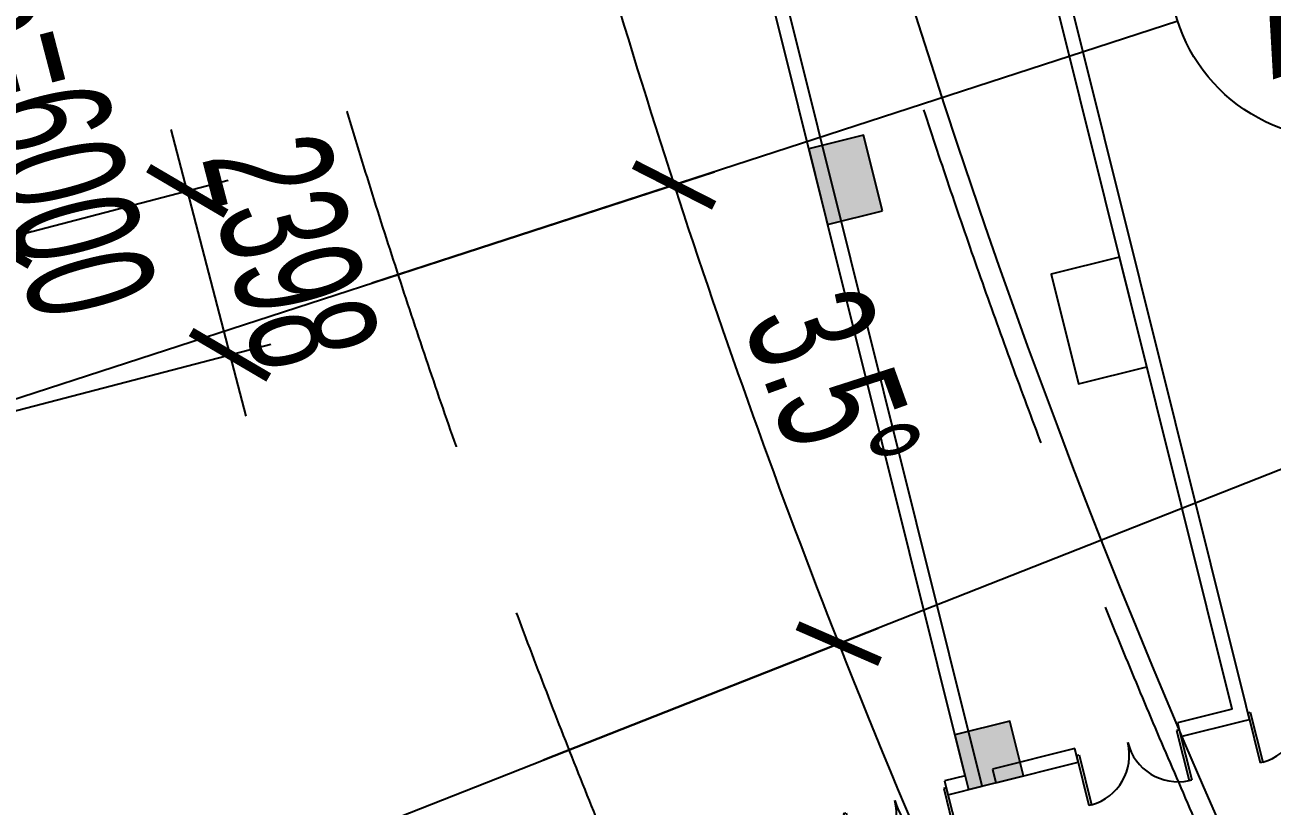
# Model space of a CAD drawing. Extents: x 1962160 to 37842216, y -162679 to 2997677.
# Drawn here: x 37496995 to 37514656, y 2713164 to 2724227 of the extents above; entities that cross this region are included whole.
import ezdxf
from ezdxf.enums import TextEntityAlignment as Align

# ---------------------------------------------------------------- set-up
doc = ezdxf.new("R2010")
doc.units = 0
doc.header["$LTSCALE"] = 1000
for name, pattern in [('CENTER', [2, 1.25, -0.25, 0.25, -0.25]), ('CENTER2', [28.575000000000003, 19.05, -3.175, 3.175, -3.175]), ('HIDDEN', [0.375, 0.25, -0.125])]:
    doc.linetypes.add(name, pattern=pattern)
doc.layers.get('0').update_dxf_attribs({"color": 8})
doc.layers.get('Defpoints').update_dxf_attribs({"color": 8})
for name, color, linetype in [('#幕墙线-平面', 8, 'Continuous'), ('#标注', 8, 'Continuous'), ('#虚线', 8, 'HIDDEN'), ('#轴线', 8, 'CENTER2'), ('1-WIN-1', 8, 'Continuous'), ('A-FLOR', 8, 'Continuous'), ('A-GRID', 8, 'CENTER'), ('A-HATH', 8, 'Continuous'), ('A-ROOF-DRAN', 8, 'Continuous'), ('A-STRS-HRAL', 8, 'Continuous'), ('COLUMN', 8, 'Continuous'), ('DIM', 8, 'Continuous'), ('PUB_HATCH', 8, 'Continuous'), ('周边建筑', 8, 'Continuous')]:
    doc.layers.add(name, color=color, linetype=linetype)
doc.layers.add('A-X-CHEK', color=8, linetype='Continuous', plot=False)
doc.styles.add('#文字', font='jrs.shx', dxfattribs={"width": 0.7, "bigfont": 'hztxt.shx'})
doc.styles.add('JHZX', font='jrs.shx', dxfattribs={"width": 0.6, "bigfont": 'jhz.shx'})
doc.dimstyles.new('JZBZ-600', dxfattribs={"dimscale": 600, "dimtxt": 3, "dimasz": 1.5, "dimexe": 1, "dimexo": 1, "dimgap": 0.5, "dimtad": 1, "dimdec": 0, "dimdsep": 46, "dimtxsty": 'JHZX', "dimblk1": 'ARCHTICK', "dimblk2": 'ARCHTICK', "dimsah": 1, "dimcen": 0, "dimclrd": 1, "dimclre": 1, "dimclrt": 2, "dimadec": 1, "dimazin": 2, "dimtfac": 1, "dimtdec": 0, "dimtix": 1, "dimtmove": 0, "dimatfit": 3, "dimfxl": 1, "dimtolj": 1, "dimlwd": -1, "dimlwe": -1, "dimarcsym": 1})

# ---------------------------------------------------------------- blocks, each defined once
blk = doc.blocks.new('排水沟区域')
at = {"layer": 'A-HATH'}
h = blk.add_hatch(dxfattribs=at)
h.set_pattern_fill('ANSI37', color=256, scale=100)
h.set_pattern_definition([(45, (0, 0), (-112.2532015133644, 112.2532015133644), []), (135, (0, 0), (-112.2532015133644, -112.2532015133644), [])])
edge = h.paths.add_edge_path()
edge.add_arc((35596526.94205736, 2883875.52556714), 6299.999999840999, 248.93423548551658, 278.1515035350167, ccw=False)
edge.add_arc((35587918.37121192, 2861526.140609353), 17649.99999999959, 68.93423548068213, 117.9999999999739)
edge.add_line((35579632.19812875, 2877110.165623317), (35548508.6316094, 2860561.471758045))
edge.add_arc((35527311.97593477, 2900426.547580393), 45149.99980188611, 284.08033326819725, 298.00002113875126, ccw=False)
edge.add_line((35538296.16223316, 2856633.053389217), (35538377.25671395, 2857014.572925257))
edge.add_arc((35527311.97575138, 2900426.548063345), 44800.00031440443, 284.2996372022527, 298.0000212210122)
edge.add_line((35548344.31656242, 2860870.503415545), (35579467.88308178, 2877419.197280818))
edge.add_arc((35587918.37121192, 2861526.140609353), 17999.99999999915, 68.93423548068012, 117.9999999999701, ccw=False)
edge.add_arc((35596526.94205791, 2883875.525567099), 5950.000000000948, 248.9342354807112, 276.1268148912404)
edge.add_arc((35647972.51225553, 2918657.177440203), 65099.99999980383, 218.6936501776785, 219.055789809578)
blk = doc.blocks.new('A$C58e34137')
at = {"layer": 'A-X-CHEK'}
blk.add_blockref('排水沟区域', (-35647972.51433039, -2918657.17947907), dxfattribs=at)
blk = doc.blocks.new('*U333')
at = {"layer": 'A-ROOF-DRAN'}
blk.add_lwpolyline([(91.1826246115894, -300.0000000011859), (91.1826246114329, -2.868461024263524e-10)], dxfattribs=at)
blk = doc.blocks.new('*U334')
at = {"layer": 'A-ROOF-DRAN'}
for p, rotation in [((35526622.99918979, 2879064.158463267), 109.8030203436611), ((35526690.75669345, 2878875.985881047), 109.8030203436611), ((35526758.5141971, 2878687.813298828), 109.8030203436611), ((35526826.27170074, 2878499.640716608), 109.8030203436611), ((35526894.02920439, 2878311.468134389), 109.8030203436611), ((35526961.78670804, 2878123.295552169), 109.8030203436611), ((35527029.54421169, 2877935.12296995), 109.8030203436611), ((35527097.30171534, 2877746.95038773), 109.8030203436611), ((35527165.059219, 2877558.777805511), 109.8030203436611), ((35527232.81672264, 2877370.605223292), 109.8030203436611), ((35527300.57422629, 2877182.432641072), 109.8030203436611), ((35527368.33172994, 2876994.260058852), 109.8030203436611), ((35527436.08923359, 2876806.087476633), 109.8030203436611), ((35527503.84673724, 2876617.914894414), 109.8030203436611), ((35527571.60424089, 2876429.742312194), 109.8030203436611), ((35527639.36174454, 2876241.569729975), 109.8030203436611), ((35527707.11924819, 2876053.397147755), 109.8030203436611), ((35527774.87675184, 2875865.224565536), 109.8030203436611), ((35527842.63425549, 2875677.051983316), 109.8030203436611), ((35527910.39175914, 2875488.879401097), 109.8030203436611), ((35527978.14926279, 2875300.706818877), 109.8030203436611), ((35528045.90676644, 2875112.534236658), 109.8030203436611), ((35528113.66427009, 2874924.361654439), 109.8030203436611), ((35528181.42177374, 2874736.189072219), 109.8030203436611), ((35528249.17927739, 2874548.016489999), 109.8030203436611), ((35528316.93678104, 2874359.84390778), 109.8030203436611), ((35528384.69428469, 2874171.671325561), 109.8030203436611), ((35528452.45178834, 2873983.498743341), 109.8030203436611), ((35528520.20929199, 2873795.326161122), 109.8030203436611), ((35528587.96679564, 2873607.153578902), 109.8030203436611), ((35528655.72429929, 2873418.980996683), 109.8030203436611), ((35528723.48180294, 2873230.808414463), 109.8030203436611), ((35528791.23930659, 2873042.635832244), 109.8030203436611), ((35528858.99681024, 2872854.463250024), 109.8030203436611), ((35528926.75431389, 2872666.290667805), 109.8030203436611), ((35528994.51181754, 2872478.118085586), 109.8030203436611), ((35529062.26932119, 2872289.945503366), 109.8030203436611), ((35529130.02682484, 2872101.772921146), 109.8030203436611), ((35529197.78432849, 2871913.600338927), 109.8030203436611), ((35529276.09806213, 2871729.644928158), 113.7500000001334), ((35529356.6474001, 2871546.582632334), 113.7500000001334), ((35529437.19673807, 2871363.520336511), 113.7500000001334), ((35529517.74607604, 2871180.458040687), 113.7500000001334), ((35529598.29541402, 2870997.395744863), 113.7500000001334), ((35529678.84475198, 2870814.33344904), 113.7500000001334), ((35529759.39408996, 2870631.271153216), 113.7500000001334), ((35529839.94342794, 2870448.208857392), 113.7500000001334), ((35529920.4927659, 2870265.146561569), 113.7500000001334), ((35530001.04210388, 2870082.084265745), 113.7500000001334), ((35530081.59144185, 2869899.021969921), 113.7500000001334), ((35530162.14077982, 2869715.959674097), 113.7500000001334), ((35530242.69011779, 2869532.897378274), 113.7500000001334), ((35530323.23945577, 2869349.83508245), 113.7500000001334), ((35530403.78879374, 2869166.772786626), 113.7500000001334), ((35530484.33813171, 2868983.710490802), 113.7500000001334), ((35530564.88746968, 2868800.648194979), 113.7500000001334), ((35530645.43680765, 2868617.585899155), 113.7500000001334), ((35530725.98614562, 2868434.523603331), 113.7500000001334), ((35530806.5354836, 2868251.461307507), 113.7500000001334), ((35530887.08482157, 2868068.399011684), 113.7500000001334), ((35530967.63415954, 2867885.33671586), 113.7500000001334), ((35531048.18349751, 2867702.274420036), 113.7500000001334), ((35531128.73283549, 2867519.212124213), 113.7500000001334), ((35531209.28217346, 2867336.149828389), 113.7500000001334), ((35531289.83151143, 2867153.087532565), 113.7500000001334), ((35531370.38084941, 2866970.025236742), 113.7500000001334), ((35531450.93018737, 2866786.962940918), 113.7500000001334), ((35531531.47952535, 2866603.900645094), 113.7500000001334), ((35531612.02886332, 2866420.838349271), 113.7500000001334), ((35531692.57820129, 2866237.776053447), 113.7500000001334), ((35531773.12753926, 2866054.713757623), 113.7500000001334), ((35531853.67687724, 2865871.6514618), 113.7500000001334), ((35531934.22621521, 2865688.589165976), 113.7500000001334), ((35532014.77555318, 2865505.526870152), 113.7500000001334), ((35532095.32489115, 2865322.464574329), 113.7500000001334), ((35532175.87422913, 2865139.402278505), 113.7500000001334), ((35532256.42356709, 2864956.339982681), 113.7500000001334), ((35532336.97290507, 2864773.277686857), 113.7500000001334), ((35532417.52224304, 2864590.215391034), 113.7500000001334), ((35532498.07158101, 2864407.15309521), 113.7500000001334), ((35532578.62091899, 2864224.090799386), 113.7500000001334), ((35532659.17025696, 2864041.028503563), 113.7500000001334), ((35532739.71959493, 2863857.966207739), 113.7500000001334), ((35532820.2689329, 2863674.903911915), 113.7500000001334), ((35532900.81827088, 2863491.841616091), 113.7500000001334), ((35532981.36760885, 2863308.779320268), 113.7500000001334), ((35533061.91694682, 2863125.717024444), 113.7500000001334), ((35533142.46628479, 2862942.65472862), 113.7500000001334), ((35533239.07952601, 2862774.272046967), 151.0937659592323), ((35533414.16191371, 2862677.596519985), 151.0937659592323), ((35533589.24430141, 2862580.920993004), 151.0937659592323), ((35533764.32668911, 2862484.245466023), 151.0937659592323), ((35533939.40907681, 2862387.569939042), 151.0937659592323), ((35534114.49146451, 2862290.89441206), 151.0937659592323), ((35534289.57385221, 2862194.218885079), 151.0937659592323), ((35534464.65623991, 2862097.543358097), 151.0937659592323), ((35534639.73862761, 2862000.867831116), 151.0937659592323), ((35534814.82101531, 2861904.192304135), 151.0937659592323), ((35534989.90340301, 2861807.516777153), 151.0937659592323), ((35535164.98579071, 2861710.841250172), 151.0937659592323), ((35535340.06817842, 2861614.165723191), 151.0937659592323), ((35535515.15056612, 2861517.490196209), 151.0937659592323), ((35535690.23295382, 2861420.814669228), 151.0937659592323), ((35535865.31534152, 2861324.139142246), 151.0937659592323), ((35536040.39772922, 2861227.463615265), 151.0937659592323), ((35536215.48011692, 2861130.788088284), 151.0937659592323), ((35536390.56250461, 2861034.112561302), 151.0937659592323), ((35536565.64489231, 2860937.437034321), 151.0937659592323), ((35536740.72728001, 2860840.76150734), 151.0937659592323), ((35536915.80966771, 2860744.085980359), 151.0937659592323), ((35537090.89205541, 2860647.410453377), 151.0937659592323), ((35537265.97444312, 2860550.734926396), 151.0937659592323), ((35537441.05683082, 2860454.059399414), 151.0937659592323), ((35537616.13921852, 2860357.383872433), 151.0937659592323), ((35537791.22160622, 2860260.708345451), 151.0937659592323), ((35537966.30399392, 2860164.03281847), 151.0937659592323), ((35538141.38638162, 2860067.357291489), 151.0937659592323), ((35538316.46876932, 2859970.681764508), 151.0937659592323), ((35538491.55115702, 2859874.006237526), 151.0937659592323), ((35538666.63354472, 2859777.330710545), 151.0937659592323), ((35538841.71593242, 2859680.655183563), 151.0937659592323)]:
    blk.add_blockref('*U333', p, dxfattribs=dict(at, rotation=rotation))
blk = doc.blocks.new('雨水')
at = {"layer": 'A-ROOF-DRAN'}
blk.add_blockref('*U334', (0, 0), dxfattribs=at)
blk = doc.blocks.new('$DorLib2D$00000002')
at = {"layer": '1-WIN-1'}
for p, q in [((-0.5000000000002274, 1.70530256582424e-13), (-0.5, 0.4875000000000114)), ((-0.4750000000001364, 0.4875000000002387), (-0.5, 0.4875000000000114)), ((-0.4750000000001364, 1.70530256582424e-13), (-0.4750000000001364, 0.4875000000002387)), ((0.4749999999999091, 5.684341886080801e-14), (0.4749999999999091, 0.4875000000001251)), ((0.4749999999999091, 0.4875000000001251), (0.4999999999997726, 0.4875000000001251)), ((0.5, -5.684341886080801e-14), (0.4999999999997726, 0.4875000000001251)), ((-0.5000000000002274, 1.70530256582424e-13), (-0.4750000000001364, 1.70530256582424e-13)), ((0.5, -5.684341886080801e-14), (0.4749999999999091, 5.684341886080801e-14))]:
    blk.add_line(p, q, dxfattribs=at)
for centre, start, end in [((-0.4875000000001819, 5.684341886080801e-14), 0, 88.53071642340379), ((0.4874999999999545, 5.684341886080801e-14), 91.46928357659621, 180)]:
    blk.add_arc(centre, 0.4875, start, end, dxfattribs=at)
blk = doc.blocks.new('_FZH')
blk.add_lwpolyline([(-0.5, -0.5), (0.5, -0.5), (0.5, 0.5), (-0.5, 0.5)], close=True)
at = {"layer": 'PUB_HATCH'}
blk.add_solid([(-0.5, -0.5), (0.5, -0.5), (-0.5, 0.5), (0.5, 0.5)], dxfattribs=at)
blk = doc.blocks.new('567')
at = {"layer": '周边建筑'}
for p, q in [((-43287.87751885504, 103347.5794136371), (-10297.82282546908, 111572.9238640293)), ((-43433.55228500068, 103105.1358892624), (-10055.37930109352, 111427.2490978912)), ((-42344.38212601095, 99563.42608116567), (-9354.327432632446, 107788.7705315496)), ((-42295.99774689227, 99369.3669359088), (-9305.943053513765, 107594.7113862932)), ((-43360.45408754051, 103638.6681315228), (-43554.51323278993, 103590.2837524042)), ((-43554.51323278993, 103590.2837524042), (-43433.55228500068, 103105.1358892624)), ((-43287.87751885504, 103347.5794136371), (-43360.45408754051, 103638.6681315228)), ((-43191.10876061022, 102959.4611231089), (-43385.1679058671, 102911.0767439897)), ((-43385.1679058671, 102911.0767439897), (-43094.86163112521, 101746.7218724047)), ((-42900.80248587579, 101795.1062515229), (-43191.10876061022, 102959.4611231089)), ((-43094.86163112521, 101746.7218724047), (-42900.80248587579, 101795.1062515229)), ((-42537.91964247823, 100339.6626621038), (-42731.97878772765, 100291.2782829856)), ((-42344.38212601095, 99563.42608116567), (-42537.91964247823, 100339.6626621038)), ((-42731.97878772765, 100291.2782829856), (-42514.24908172339, 99418.01212941902)), ((-42514.24908172339, 99418.01212941902), (-42490.05689213425, 99320.98255670816)), ((-42490.05689213425, 99320.98255670816), (-42295.99774686992, 99369.36693583475))]:
    blk.add_line(p, q, dxfattribs=at)
blk.add_lwpolyline([(-35940.38956895471, 101159.9471006989), (-36182.31146456301, 102130.2428269763), (-37734.78462659568, 101743.1677940115), (-37492.86273100972, 100772.8720677425)], close=True, dxfattribs=at)
for radius, start, end in [(125399.9999977943, 95.94381995888064, 111.8836034919402), (125099.9999977941, 95.94480624710295, 111.763935769319)]:
    blk.add_arc((-0.0001288577914237976, -4.404829815030098e-05), radius, start, end, dxfattribs=at)
at = {"layer": 'COLUMN'}
for p, xscale, yscale, zscale, rotation in [((-34846.56540814042, 105039.9894894534), 1099.999999999926, 799.9999999999873, 799.999999999987, 14.00000000000297), ((-42997.04950885475, 103007.8455664162), 800.0000000001004, 800.0000000001004, 800.0000000001004, 13.9999999999721)]:
    blk.add_blockref('_FZH', p, dxfattribs=dict(at, xscale=xscale, yscale=yscale, zscale=zscale, rotation=rotation))
at = {"layer": '周边建筑'}
for p, xscale, yscale, zscale, rotation in [((-43638.925081864, 104342.1977366656), 1500, 1500, 1500, 103.9999999999999), ((-42816.39063680172, 101043.192267254), 1500.000000000001, 1500.000000000001, 1500.000000000001, 103.9999999999971), ((-42211.58589781076, 98617.45295156585), 1500, 1500, 1500, 103.9999999999994)]:
    blk.add_blockref('$DorLib2D$00000002', p, dxfattribs=dict(at, xscale=xscale, yscale=yscale, zscale=zscale, rotation=rotation))
blk = doc.blocks.new('降板')
at = {"layer": 'A-HATH'}
h = blk.add_hatch(dxfattribs=at)
h.set_pattern_fill('ANSI31', color=256, scale=200)
h.set_pattern_definition([(45, (1132626.004699707, 1246957.293172359), (-224.5064030267288, 224.5064030267288), [])])
edge = h.paths.add_edge_path()
edge.add_arc((36780598.51693058, 4165614.470604091), 126349.999973885, 198.0000001748179, 204.4531657222873)
edge.add_arc((36673183.12377265, 4116768.454321793), 8349.999999634567, 204.4531657219751, 260.9404141554847)
edge.add_line((36671868.31986621, 4108522.61957439), (36671402.52728332, 4106331.237770084))
edge.add_line((36671402.52728332, 4106331.237770084), (36665601.57828388, 4109534.357220754))
edge.add_line((36665601.57828388, 4109534.357220754), (36661556.88261268, 4118726.627376125))
edge.add_line((36661556.88261268, 4118726.627376125), (36658910.6242879, 4126075.677080913))
edge.add_line((36658910.6242879, 4126075.677080913), (36660432.52624065, 4126570.173006242))
blk.add_lwpolyline([(36660432.52624065, 4126570.173006242, 0.02816469016376054), (36665582.11925547, 4113311.977745326, 0.2515873892729812), (36671868.31986621, 4108522.61957439), (36671402.52728332, 4106331.237770084), (36665601.57828388, 4109534.357220754), (36661556.88261268, 4118726.627376125), (36658910.6242879, 4126075.677080913)], format="xyb", close=True, dxfattribs=at)
blk = doc.blocks.new('A$C06ac024f')
at = {"layer": 'A-HATH'}
blk.add_arc((-0.01318434625864029, 0.02304196264594793), 126349.9999738777, 198.0000001440181, 204.4531657375817, dxfattribs=at)
blk.add_blockref('降板', (-36780598.52163958, -4165614.464939157), dxfattribs=at)
at = {"layer": 'A-ROOF-DRAN'}
blk.add_blockref('雨水', (-35647972.51693987, -2918657.171766797), dxfattribs=at)
at = {"layer": '周边建筑', "rotation": 90}
blk.add_blockref('567', (-0.003778956830501556, 0.004350954666733742), dxfattribs=at)
blk = doc.blocks.new('A$C80b62fe7')
at = {"layer": '#幕墙线-平面'}
for radius, start, end in [(128529.4436852644, 333.5022467601689, 195.775796910644), (127529.4436852644, 333.539850647279, 195.7883970499479)]:
    blk.add_arc((71051.57360945642, 188867.3555372115), radius, start, end, dxfattribs=at)
blk = doc.blocks.new('DASWQE')
at = {"layer": 'DIM', "ltscale": 10}
blk.add_blockref('A$C80b62fe7', (-71047.03888088465, -188862.9763723449), dxfattribs=at)
blk = doc.blocks.new('_ARCHTICK')
at = {"const_width": 0.15}
blk.add_lwpolyline([(-0.5, -0.5), (0.5, 0.5)], dxfattribs=at)
blk = doc.blocks.new('*D202')
at = {"layer": '#标注', "color": 1, "transparency": 16777216}
for p, q in [((36703702.37441572, 3017079.701604014), (36713863.44929372, 3004072.742621317)), ((36670313.58946138, 2860017.641321822), (36684886.99788948, 2867766.460034493))]:
    blk.add_line(p, q, dxfattribs=at)
blk.add_arc((36780592.74096537, 2918654.106292088), 108993.458286673, 127.9970587915869, 207.9999999999892, dxfattribs=at)
at = {"layer": 'Defpoints', "color": 0, "transparency": 16777216}
for p in [(36703333.00180195, 3017552.52701809), (36682082.36873942, 2965294.008877696), (36780592.74096537, 2918654.106292088), (36669783.82090566, 2859735.958384152)]:
    blk.add_point(p, dxfattribs=at)
at = {"layer": '#标注', "color": 1, "transparency": 16777216, "xscale": 900, "yscale": 900, "zscale": 900}
for p, rotation in [((36713494.07667994, 3004545.568035392), 37.99705879158693), ((36684357.22933376, 2867484.777096823), 297.9999999999892)]:
    blk.add_blockref('_ARCHTICK', p, dxfattribs=dict(at, rotation=rotation))
at = {"layer": '#标注', "color": 2, "transparency": 16777216, "insert": (36672807.86220258, 2941567.38103121), "char_height": 1800, "attachment_point": 5, "rotation": 77.99852939578916, "style": 'JHZX'}
blk.add_mtext('\\A1;80°', dxfattribs=at)
blk = doc.blocks.new('*D217')
at = {"layer": '#标注', "color": 1, "transparency": 16777216}
for p, q in [((36659677.05332159, 2887384.753813032), (36671778.93692935, 2890514.356526838)), ((36661811.65427267, 2880060.980389535), (36673699.89569088, 2883923.585208096))]:
    blk.add_line(p, q, dxfattribs=at)
blk.add_arc((36780592.74096536, 2918654.106292089), 112993.4582866795, 194.4993024395317, 197.9994813636683, dxfattribs=at)
at = {"layer": 'Defpoints', "color": 0, "transparency": 16777216}
for p in [(36780592.74096536, 2918654.106292089), (36671796.76152366, 2888142.52696708), (36659096.16290841, 2887234.532882771), (36661241.0186846, 2879875.575358246)]:
    blk.add_point(p, dxfattribs=at)
at = {"layer": '#标注', "color": 1, "transparency": 16777216, "xscale": 900, "yscale": 900, "zscale": 900}
for p, rotation in [((36671198.04651617, 2890364.135596576), 104.4993024395317), ((36673129.26010281, 2883738.180176807), 287.9994813636683)]:
    blk.add_blockref('_ARCHTICK', p, dxfattribs=dict(at, rotation=rotation))
at = {"layer": '#标注', "color": 2, "transparency": 16777216, "insert": (36673265.11560494, 2887372.192185204), "char_height": 1800, "attachment_point": 5, "rotation": 286.24939190160046, "style": 'JHZX'}
blk.add_mtext('\\A1;3.5°', dxfattribs=at)
blk = doc.blocks.new('*D218')
at = {"layer": '#标注', "color": 1, "transparency": 16777216}
for p, q in [((36661811.65427268, 2880060.980389532), (36673699.89569084, 2883923.585208083)), ((36664389.4031392, 2872881.186340643), (36676019.64977305, 2877462.383044166))]:
    blk.add_line(p, q, dxfattribs=at)
blk.add_arc((36780592.74096534, 2918654.106292157), 112993.4582867306, 197.9994813637043, 201.4996618949816, dxfattribs=at)
at = {"layer": 'Defpoints', "color": 0, "transparency": 16777216}
for p in [(36780592.74096534, 2918654.106292157), (36673862.49150578, 2881557.267263833), (36661241.01868461, 2879875.575358242), (36663831.15130077, 2872661.288898872)]:
    blk.add_point(p, dxfattribs=at)
at = {"layer": '#标注', "color": 1, "transparency": 16777216, "xscale": 900, "yscale": 900, "zscale": 900}
for p, rotation in [((36673129.26010276, 2883738.180176791), 107.9994813637043), ((36675461.39793462, 2877242.485602396), 291.4996618949816)]:
    blk.add_blockref('_ARCHTICK', p, dxfattribs=dict(at, rotation=rotation))
at = {"layer": '#标注', "color": 2, "transparency": 16777216, "insert": (36675375.13692823, 2880878.014429748), "char_height": 1800, "attachment_point": 5, "rotation": 289.74957162934334, "style": 'JHZX'}
blk.add_mtext('\\A1;3.5°', dxfattribs=at)
blk = doc.blocks.new('*D219')
at = {"layer": '#标注', "color": 1, "transparency": 16777216}
for p, q in [((36664389.40313918, 2872881.186340647), (36676019.64977301, 2877462.383044152)), ((36668339.15896928, 2863904.592578484), (36679574.09308191, 2869384.21441623))]:
    blk.add_line(p, q, dxfattribs=at)
blk.add_arc((36780592.74096537, 2918654.106292062), 112993.4582867581, 201.4996618949318, 205.9999107683799, dxfattribs=at)
at = {"layer": 'Defpoints', "color": 0, "transparency": 16777216}
for p in [(36780592.74096537, 2918654.106292062), (36676581.51759779, 2874504.508001914), (36663831.15130076, 2872661.28889888), (36667799.88213187, 2863641.570730273)]:
    blk.add_point(p, dxfattribs=at)
at = {"layer": '#标注', "color": 1, "transparency": 16777216, "xscale": 900, "yscale": 900, "zscale": 900}
for p, rotation in [((36675461.39793459, 2877242.485602384), 111.4996618949317), ((36679034.81624451, 2869121.192568019), 295.9999107683799)]:
    blk.add_blockref('_ARCHTICK', p, dxfattribs=dict(at, rotation=rotation))
at = {"layer": '#标注', "color": 2, "transparency": 16777216, "insert": (36678266.73739986, 2873630.042614678), "char_height": 1800, "attachment_point": 5, "rotation": 293.74978633165546, "style": 'JHZX'}
blk.add_mtext('\\A1;4.5°', dxfattribs=at)
blk = doc.blocks.new('*U246')
blk.add_line((20, 4.898587196589413e-16), (0, 0))
blk.add_circle((24, 0), 4)
at = {"style": 'JHZX', "width": 0.75}
blk.add_attdef('AXES', text='', height=4, dxfattribs=at).set_placement((23.99999999999997, 0), align=Align.MIDDLE_CENTER)
blk = doc.blocks.new('*U13')
at = {"layer": '#标注'}
ref = blk.add_blockref('*U246', (0.05555985685668929, 8199.957947498637), dxfattribs=dict(at, xscale=599.9999999999999, yscale=599.9999999999999, rotation=269.9996117852258))
ref.add_attrib('AXES', 'A2', dxfattribs={"layer": '0', "height": 2400, "rotation": 269.9996117959577, "style": '#文字', "width": 0.7}).set_placement((-0.04200915534511296, -6200.042052162755), align=Align.MIDDLE_CENTER)
blk = doc.blocks.new('*U14')
at = {"layer": 'DIM'}
for p, rotation in [((38437007.69162283, 3023375.043574764), 108.0001496728528), ((38439263.50921583, 3017092.113934288), 111.5000983672966)]:
    blk.add_blockref('*U13', p, dxfattribs=dict(at, rotation=rotation))
blk = doc.blocks.new('DOTE-11')
at = {"layer": '#虚线', "ltscale": 20}
for radius, start in [(117099.9999999995, 127.0941195768543), (109299.9999999995, 127.2793848440428), (101499.9999999995, 127.4931605775994)]:
    blk.add_arc((36780598.51695531, 2918657.177440438), radius, start, 207.9999999896279, dxfattribs=at)
at = {"layer": '#轴线'}
for radius, end in [(146599.9999999995, 183.9998103525153), (138799.9999999995, 210.1884172151102), (130399.9999999995, 210.3293811306592), (127949.9999999995, 210.3740096847854)]:
    blk.add_arc((36780598.51695531, 2918657.177440438), radius, 324.4999999903098, end, dxfattribs=at)
blk = doc.blocks.new('*D344')
at = {"layer": '#标注', "color": 1, "ltscale": 10, "transparency": 16777216}
for p, q in [((37557011.99584214, 2724020.634417469), (37559946.69243889, 2718501.27286019)), ((37559665.00950122, 2719031.041415906), (37513045.37659824, 2694242.942900831)), ((37510392.36293916, 2699232.535902394), (37513327.05953591, 2693713.174345115))]:
    blk.add_line(p, q, dxfattribs=at)
at = {"layer": 'Defpoints', "color": 0, "ltscale": 10, "transparency": 16777216}
for p in [(37556730.31290446, 2724550.402973182), (37510110.68000148, 2699762.30445811), (37513045.37659824, 2694242.942900831)]:
    blk.add_point(p, dxfattribs=at)
at = {"layer": '#标注', "color": 1, "ltscale": 10, "transparency": 16777216, "xscale": 900, "yscale": 900, "zscale": 900}
for p, rotation in [((37559665.00950122, 2719031.041415906), 27.99999999996465), ((37513045.37659824, 2694242.942900831), 207.9999999999647)]:
    blk.add_blockref('_ARCHTICK', p, dxfattribs=dict(at, rotation=rotation))
at = {"layer": '#标注', "color": 2, "ltscale": 10, "transparency": 16777216, "insert": (37535791.82717438, 2707696.5292698), "char_height": 1800, "attachment_point": 5, "rotation": 27.999999999964675, "style": 'JHZX'}
blk.add_mtext('\\A1;1200*44=52800', dxfattribs=at)
blk = doc.blocks.new('*D349')
at = {"layer": '#标注', "color": 1, "ltscale": 10, "transparency": 16777216}
for p, q in [((37495005.17762958, 2726960.344917165), (37494778.39703438, 2727831.30448089)), ((37491877.98069242, 2726146.084861662), (37495585.81733872, 2727111.531980628)), ((37495005.17762958, 2726960.344917165), (37496517.08990367, 2721153.787907731)), ((37493389.89296651, 2720339.527852228), (37497097.72961281, 2721304.974971194)), ((37496517.08990367, 2721153.787907731), (37496743.87049886, 2720282.828344006))]:
    blk.add_line(p, q, dxfattribs=at)
at = {"layer": 'Defpoints', "color": 0, "ltscale": 10, "transparency": 16777216}
for p in [(37491297.34098327, 2725994.897798199), (37496517.08990367, 2721153.787907731), (37492809.25325736, 2720188.340788765)]:
    blk.add_point(p, dxfattribs=at)
at = {"layer": '#标注', "color": 1, "ltscale": 10, "transparency": 16777216, "xscale": 900, "yscale": 900, "zscale": 900}
for p, rotation in [((37495005.17762958, 2726960.344917165), 284.5946169579773), ((37496517.08990367, 2721153.787907731), 104.5946169579773)]:
    blk.add_blockref('_ARCHTICK', p, dxfattribs=dict(at, rotation=rotation))
at = {"layer": '#标注', "color": 2, "ltscale": 10, "transparency": 16777216, "insert": (37496922.41318491, 2724359.440539381), "char_height": 1800, "attachment_point": 5, "rotation": 284.5946169579773, "style": 'JHZX'}
blk.add_mtext('\\A1;1200*5=6000', dxfattribs=at)
blk = doc.blocks.new('*D352')
at = {"layer": '#标注', "color": 1, "ltscale": 10, "transparency": 16777216}
for p, q in [((37499293.79723541, 2721876.787443315), (37499067.01663751, 2722747.747006335)), ((37493389.89296603, 2720339.527854028), (37499874.43694409, 2722027.974508579)), ((37499293.79723541, 2721876.787443315), (37499898.09096523, 2719555.974253219)), ((37494880.24360143, 2718249.426310431), (37500478.73067391, 2719707.161318483)), ((37499898.09096523, 2719555.974253219), (37500124.87156312, 2718685.014690198))]:
    blk.add_line(p, q, dxfattribs=at)
at = {"layer": 'Defpoints', "color": 0, "ltscale": 10, "transparency": 16777216}
for p in [(37492809.25325735, 2720188.340788764), (37499898.09096523, 2719555.974253219), (37494299.60389276, 2718098.239245167)]:
    blk.add_point(p, dxfattribs=at)
at = {"layer": '#标注', "color": 1, "ltscale": 10, "transparency": 16777216, "xscale": 900, "yscale": 900, "zscale": 900}
for p, rotation in [((37499293.79723541, 2721876.787443315), 284.5946171357135), ((37499898.09096523, 2719555.974253219), 104.5946171357135)]:
    blk.add_blockref('_ARCHTICK', p, dxfattribs=dict(at, rotation=rotation))
at = {"layer": '#标注', "color": 2, "ltscale": 10, "transparency": 16777216, "insert": (37500757.22351769, 2721018.754978793), "char_height": 1800, "attachment_point": 5, "rotation": 284.59461713571346, "style": 'JHZX'}
blk.add_mtext('\\A1;2398', dxfattribs=at)
blk = doc.blocks.new('ZW-5001')
at = {"layer": '#标注'}
ref = blk.add_blockref('*U246', (36674990.30106048, 2867148.576436798), dxfattribs=dict(at, xscale=600, yscale=600, rotation=25.99991076840205))
ref.add_attrib('AXES', 'A2', dxfattribs={"layer": '0', "height": 2400, "rotation": 25.99991077398698, "style": '#文字', "width": 0.7}).set_placement((36687932.94515824, 2873461.100793886), align=Align.MIDDLE_CENTER)
at = {"layer": 'DIM'}
blk.add_blockref('*U14', (-1760359.502570294, -138493.6474373168), dxfattribs=at)
at = {"layer": '#标注'}
for base, center, p1, p2, picture, middle in [((36682082.36873942, 2965294.008877696), (36780592.74096535, 2918654.106292087), (36703333.00180194, 3017552.527018089), (36669783.82090566, 2859735.958384149), '*D202', (36672807.86220258, 2941567.381031214)), ((36671796.76152366, 2888142.52696708), (36780592.74096536, 2918654.106292089), (36659096.16290841, 2887234.532882771), (36661241.0186846, 2879875.575358248), '*D217', (36673265.11560494, 2887372.192185204)), ((36673862.49150578, 2881557.267263833), (36780592.74096534, 2918654.106292156), (36661241.0186846, 2879875.575358241), (36663831.15130077, 2872661.288898871), '*D218', (36675375.13692823, 2880878.014429748)), ((36676581.51759779, 2874504.508001914), (36780592.74096537, 2918654.106292062), (36663831.15130075, 2872661.288898877), (36667799.88213187, 2863641.570730273), '*D219', (36678266.73739986, 2873630.042614682))]:
    dim = blk.add_angular_dim_3p(base=base, center=center, p1=p1, p2=p2, dimstyle='JZBZ-600', dxfattribs=at)
    dim.commit()
    dim.dimension.update_dxf_attribs({"geometry": picture, "text_midpoint": middle})
blk = doc.blocks.new('FDGFH')
at = {"layer": 'A-FLOR'}
blk.add_blockref('ZW-5001', (-36780598.51155947, -2918657.163268261), dxfattribs=at)
at = {"layer": 'A-GRID'}
blk.add_blockref('DOTE-11', (-36780598.51155947, -2918657.163268261), dxfattribs=at)

msp = doc.modelspace()

# ---------------------------------------------------------------- block references
at = {"layer": 'A-STRS-HRAL'}
msp.add_blockref('DASWQE', (37613652.56708944, 2756885.970215484), dxfattribs=at)
at = {"layer": 'DIM', "ltscale": 10}
for name, p in [('A$C06ac024f', (37613657.10216346, 2756879.841327364)), ('A$C58e34137', (37613657.09747919, 2756879.847001005))]:
    msp.add_blockref(name, p, dxfattribs=at)
at = {"layer": 'DIM'}
msp.add_blockref('FDGFH', (37613657.09676763, 2756879.827155179), dxfattribs=at)

# ---------------------------------------------------------------- dimensions: what is measured, and where the dimension line sits
at = {"layer": '#标注', "ltscale": 10}
for p1, p2, distance, text, picture, middle in [((37491297.34098326, 2725994.8977982), (37492809.25325736, 2720188.340788764), 3831.467177889961, '1200*5=6000', '*D349', (37496922.41318491, 2724359.440539381)), ((37556730.31290446, 2724550.402973183), (37510110.68000148, 2699762.30445811), 6251.063598699557, '1200*44=52800', '*D344', (37535791.82717438, 2707696.5292698))]:
    dim = msp.add_aligned_dim(p1=p1, p2=p2, distance=distance, text=text, dimstyle='JZBZ-600', dxfattribs=at)
    dim.commit()
    dim.dimension.update_dxf_attribs({"geometry": picture, "text_midpoint": middle})
dim = msp.add_linear_dim(base=(37499898.09096523, 2719555.974253219), p1=(37492809.25325736, 2720188.340788764), p2=(37494299.60389275, 2718098.239245166), angle=104.5946171357135, dimstyle='JZBZ-600', dxfattribs=at)
dim.commit()
dim.dimension.update_dxf_attribs({"geometry": '*D352', "text_midpoint": (37500757.22351769, 2721018.754978793)})

doc.saveas('drawing.dxf')
